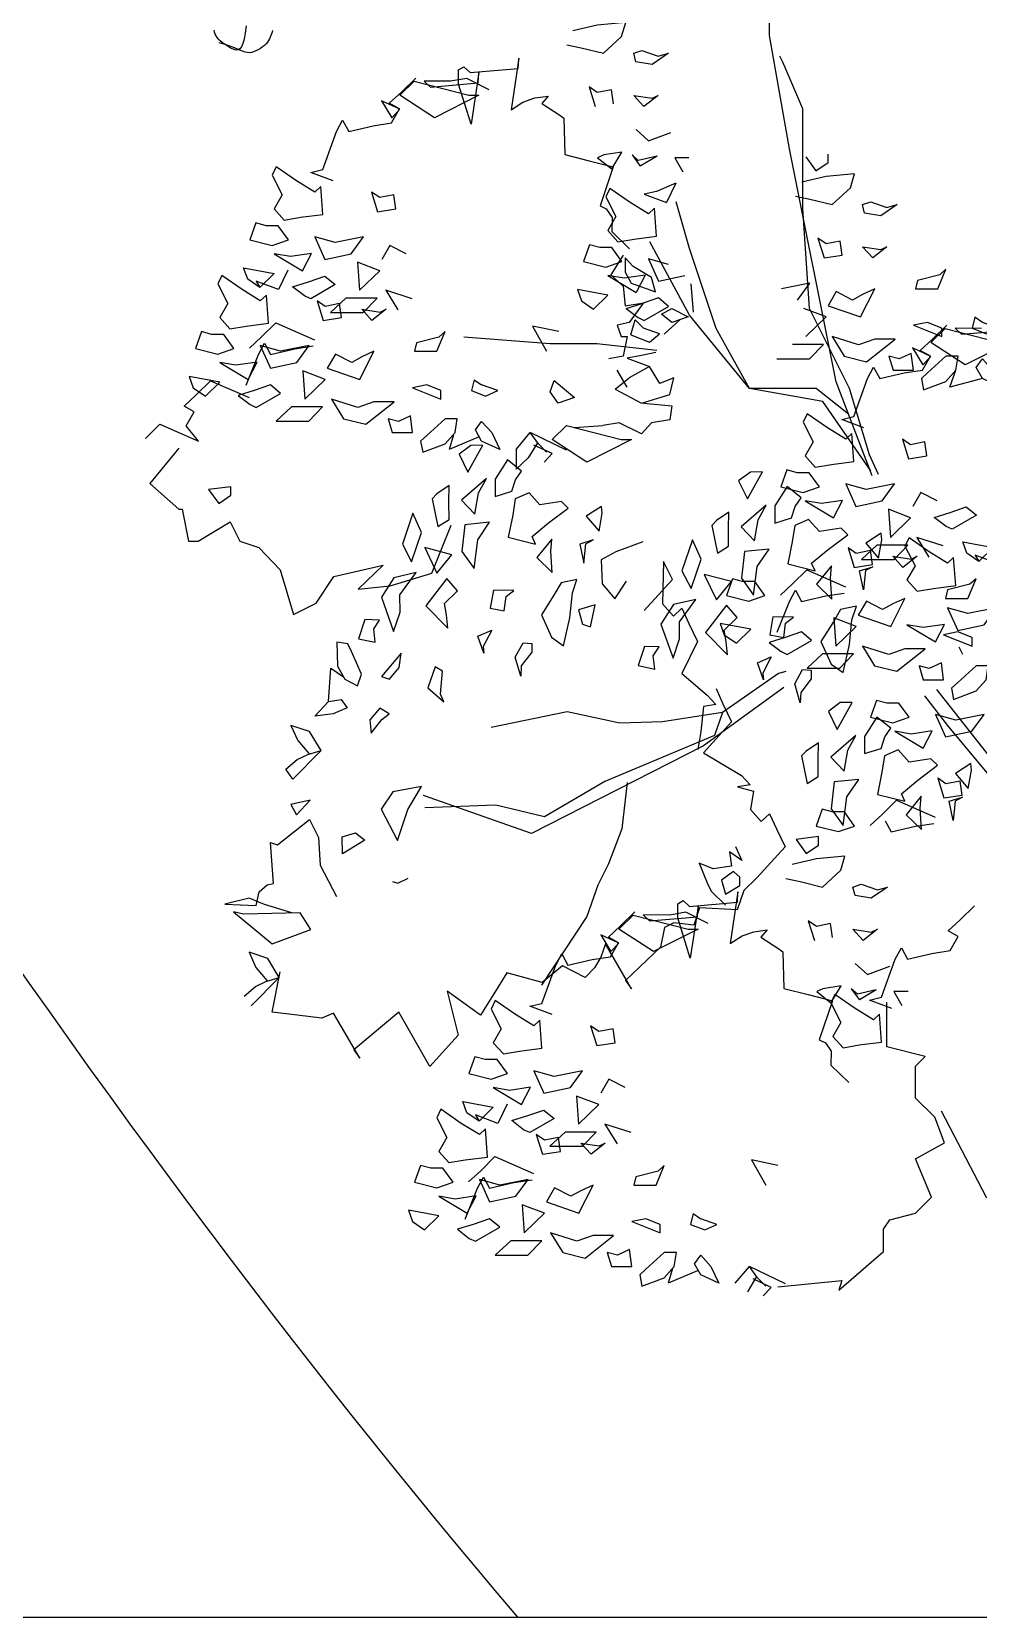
# Model space of a CAD drawing. Header units: metres. Extents: x 10 to 239, y 2 to 253.
# Drawn here: x 94.63 to 100.3, y 8.17 to 17.69 of the extents above; entities that cross this region are included whole.
import ezdxf

# ---------------------------------------------------------------- set-up
doc = ezdxf.new("R2010")
doc.units = ezdxf.units.M
doc.header["$MEASUREMENT"] = 0
doc.layers.add('0marcos', color=10, linetype='Continuous', plot=False)
doc.layers.add('1', color=7, linetype='Continuous')
doc.layers.add('cot200', color=9, linetype='Continuous')
doc.layers.add('bloques ARBOLES', color=7, linetype='Continuous', true_color=0xb8d897)

# ---------------------------------------------------------------- blocks, each defined once
blk = doc.blocks.new('A$C6F4E7DED')
for p, q in [((921.3, 55.8), (922.7, 51.8)), ((922.7, 51.8), (924.1, 47.7)), ((924.1, 47.7), (925.5, 43.6)), ((925.5, 43.6), (927.2, 39.5)), ((988.7, 68.2), (990.7, 49.3)), ((990.7, 49.3), (993.3, 34.4)), ((1061.5, 38.1), (1064.4, 42.5)), ((1064.4, 42.5), (1066.6, 47.1)), ((1066.6, 47.1), (1068.1, 51.8)), ((1068.1, 51.8), (1068.9, 56.7)), ((927.2, 39.5), (929.2, 35.3)), ((929.2, 35.3), (931.6, 31.1)), ((931.6, 31.1), (934.5, 27)), ((934.5, 27), (938, 22.8)), ((938, 22.8), (942.2, 18.6)), ((942.2, 18.6), (947, 14.6)), ((947, 14.6), (952.3, 10.8)), ((952.3, 10.8), (957.9, 7.4)), ((957.9, 7.4), (963.6, 4.4)), ((963.6, 4.4), (969.4, 2.2)), ((969.4, 2.2), (975.1, 0.6)), ((975.1, 0.6), (980.6, 0)), ((980.6, 0), (985.8, 0.3)), ((985.8, 0.3), (991.2, 1.6)), ((991.2, 1.6), (997.3, 3.8)), ((993.3, 34.4), (996.4, 23.1)), ((996.4, 23.1), (1000, 15.2)), ((997.3, 3.8), (1004.6, 6.7)), ((1000, 15.2), (1004, 10.1)), ((1004, 10.1), (1008.5, 7.5)), ((1004.6, 6.7), (1013.7, 10.4)), ((1008.5, 7.5), (1013.3, 6.8)), ((1013.3, 6.8), (1018.3, 7.7)), ((1013.7, 10.4), (1025, 14.8)), ((1018.3, 7.7), (1023.4, 9.8)), ((1023.4, 9.8), (1028.7, 12.5)), ((1025, 14.8), (1039.2, 19.8)), ((1028.7, 12.5), (1034, 15.5)), ((1034, 15.5), (1039.3, 18.7)), ((1039.2, 19.8), (1056.7, 25.3)), ((1039.3, 18.7), (1044.4, 22.2)), ((1044.4, 22.2), (1049.3, 25.9)), ((1049.3, 25.9), (1053.8, 29.8)), ((1053.8, 29.8), (1057.9, 33.8)), ((1057.9, 33.8), (1061.5, 38.1))]:
    blk.add_line(p, q)
blk = doc.blocks.new('ARBOL22')
for points in [[(-0.0949, 0.3639), (-0.2008, 0.6417), (-0.3384, 1.3293), (-0.3973, 1.6633), (-0.3973, 1.9973)], [(-0.9956, 1.6358), (-0.9536, 1.6274), (-0.8878, 1.611), (-0.8339, 1.6606), (-0.8219, 1.7021), (-0.9057, 1.6938), (-0.9775, 1.6772)], [(-1.2247, 1.5036), (-1.2906, 1.5367), (-1.3385, 1.5283), (-1.4168, 1.5287), (-1.3982, 1.5111), (-1.2567, 1.5234), (-1.2549, 1.5541), (-1.2779, 1.4014), (-1.3149, 1.5203), (-1.3149, 1.5617), (-1.2991, 1.5715), (-1.2805, 1.5539), (-1.139, 1.5661), (-1.1372, 1.5969), (-1.1602, 1.4442), (-1.1249, 1.4669), (-1.0902, 1.4794), (-1.051, 1.4848), (-1.0696, 1.4628), (-1.0166, 1.4283), (-1.0047, 1.4198), (-1.0014, 1.312), (-0.93, 1.2938), (-0.8584, 1.2754), (-0.8972, 1.1604), (-0.8793, 1.1517), (-0.862, 1.1264), (-0.8629, 1.0851), (-0.8103, 1.0341)], [(-0.0758, 0.3679), (-0.1025, 0.4256), (-0.1615, 0.6221), (-0.2794, 0.8578), (-0.299, 1.1525), (-0.299, 1.4472), (-0.358, 1.5847), (-0.3671, 1.6028)], [(-1.6854, 1.2344), (-1.7513, 1.2593), (-1.7154, 1.2677), (-1.6749, 1.3804), (-1.657, 1.4135), (-1.639, 1.3804), (-1.5672, 1.397), (-1.5132, 1.4053), (-1.4893, 1.4466), (-1.5193, 1.4633), (-1.4834, 1.4964), (-1.4414, 1.5379)], [(-0.9298, 1.5115), (-0.9116, 1.4535)], [(-0.9057, 1.495), (-0.9298, 1.5115)], [(-0.8637, 1.5033), (-0.9057, 1.495)], [(-0.8578, 1.4619), (-0.8637, 1.5033)], [(-0.768, 1.4535), (-0.7978, 1.4866)], [(-0.7978, 1.4866), (-0.744, 1.4784)], [(-0.726, 1.4866), (-0.768, 1.4535)], [(-0.744, 1.4784), (-0.726, 1.4866)], [(-0.7909, 1.3857), (-0.755, 1.3526)], [(-0.755, 1.3526), (-0.6891, 1.3775)], [(-0.8868, 1.3111), (-0.9047, 1.3029)], [(-0.8328, 1.3195), (-0.8868, 1.3111)], [(-0.8627, 1.2698), (-0.8328, 1.3195)], [(-0.8029, 1.3111), (-0.7789, 1.278)], [(-0.785, 1.2946), (-0.8029, 1.3111)], [(-0.2248, 1.2886), (-0.2248, 1.3134)], [(-0.9047, 1.3029), (-0.8627, 1.2698)], [(-0.7293, 1.3073), (-0.785, 1.2946)], [(-0.7293, 1.3073), (-0.7789, 1.278)], [(-0.6771, 1.3029), (-0.6532, 1.2615)], [(-0.6351, 1.3029), (-0.6771, 1.3029)], [(-0.2907, 1.3052), (-0.2607, 1.2637)], [(-0.2607, 1.2637), (-0.2248, 1.2886)], [(-0.6736, 1.2273), (-0.731, 1.2035)], [(-0.6736, 1.2273), (-0.701, 1.1703)], [(-0.2307, 1.2472), (-0.3025, 1.2306)], [(-0.1469, 1.2555), (-0.2307, 1.2472)], [(-0.1589, 1.214), (-0.1469, 1.2555)], [(-0.8688, 1.2118), (-0.8807, 1.1869)], [(-0.8807, 1.1869), (-0.8509, 1.1289)], [(-0.8089, 1.1703), (-0.8688, 1.2118)], [(-0.755, 1.1372), (-0.8089, 1.1703)], [(-0.731, 1.2035), (-0.7669, 1.1951)], [(-0.7669, 1.1951), (-0.701, 1.1703)], [(-0.1641, 0.5456), (-0.2597, 0.6221), (-0.4563, 0.6221), (-0.5546, 0.7989), (-0.6332, 1.0346), (-0.6725, 1.1721)], [(-0.3206, 1.1892), (-0.2786, 1.1808)], [(-0.2786, 1.1808), (-0.2127, 1.1644)], [(-0.2127, 1.1644), (-0.1589, 1.214)], [(-0.1228, 1.1644), (-0.0989, 1.1726)], [(-0.0989, 1.1726), (-0.051, 1.156)], [(-0.8509, 1.1289), (-0.8748, 1.0876)], [(-0.7371, 1.1538), (-0.755, 1.1372)], [(-0.731, 1.0709), (-0.7371, 1.1538)], [(-0.1169, 1.1395), (-0.1228, 1.1644)], [(-0.069, 1.1313), (-0.1169, 1.1395)], [(-0.021, 1.1644), (-0.069, 1.1313)], [(-0.051, 1.156), (-0.021, 1.1644)], [(-0.8748, 1.0876), (-0.8448, 1.0543)], [(-1.4698, 1.0192), (-1.5178, 1.044), (-1.5418, 1.0025)], [(-0.9286, 1.0461), (-0.9466, 0.9963)], [(-0.8986, 1.0378), (-0.9286, 1.0461)], [(-0.8627, 1.0378), (-0.8986, 1.0378)], [(-0.8328, 0.9963), (-0.8627, 1.0378)], [(-0.8448, 1.0543), (-0.7968, 1.0627)], [(-0.7968, 1.0627), (-0.731, 1.0709)], [(-0.0985, 0.3784), (-0.2401, 0.5828), (-0.4563, 0.6221), (-0.6332, 0.8382), (-0.7511, 1.0543)], [(-0.2307, 1.0484), (-0.2547, 1.0649)], [(-0.2547, 1.0649), (-0.2366, 1.0069)], [(-0.1887, 1.0567), (-0.2307, 1.0484)], [(-0.1828, 1.0153), (-0.1887, 1.0567)], [(-0.1228, 1.04), (-0.069, 1.0318)], [(-0.093, 1.0069), (-0.1228, 1.04)], [(-0.051, 1.04), (-0.093, 1.0069)], [(-0.069, 1.0318), (-0.051, 1.04)], [(-0.9466, 0.9963), (-0.8807, 0.9799)], [(-0.8807, 0.9799), (-0.8328, 0.9963)], [(-0.8296, 1.0151), (-0.8655, 0.9571)], [(-0.7996, 0.982), (-0.8236, 1.0069)], [(-0.8236, 1.0069), (-0.8236, 0.9654)], [(-0.6951, 0.9881), (-0.755, 1.0047)], [(-0.755, 1.0047), (-0.725, 0.9384)], [(-0.2366, 1.0069), (-0.1828, 1.0153)], [(-1.8186, 0.9706), (-1.8459, 0.9136), (-1.9118, 0.9385), (-1.9012, 0.9198), (-1.9371, 0.9445), (-1.949, 0.9778), (-1.8592, 0.9612), (-1.9012, 0.9198)], [(-0.8748, 0.955), (-0.7909, 0.9052)], [(-0.8268, 0.9468), (-0.8748, 0.955)], [(-0.8655, 0.9571), (-0.8296, 0.924)], [(-0.7646, 0.9563), (-0.8268, 0.9468)], [(-0.8236, 0.9654), (-0.8057, 0.9323)], [(-0.7457, 0.9489), (-0.7996, 0.982)], [(-0.7646, 0.9563), (-0.7909, 0.9052)], [(-0.7337, 0.9074), (-0.7457, 0.9489)], [(-0.725, 0.9384), (-0.6471, 0.955)], [(-1.4519, 0.8866), (-1.5298, 0.9114), (-1.4939, 0.8535)], [(-0.8748, 0.897), (-0.9645, 0.9136)], [(-0.9645, 0.9136), (-0.9527, 0.8804)], [(-0.9168, 0.8557), (-0.8748, 0.897)], [(-0.8296, 0.924), (-0.8236, 0.866)], [(-0.8057, 0.9323), (-0.7337, 0.9074)], [(-0.6292, 0.9301), (-0.6232, 0.8473)], [(-0.2786, 0.9325), (-0.3625, 0.9158)], [(-0.3145, 0.8827), (-0.2786, 0.9325)], [(-0.2007, 0.9076), (-0.2248, 0.8661)], [(-0.1528, 0.8827), (-0.2007, 0.9076)], [(-0.1228, 0.8994), (-0.1528, 0.8827)], [(-0.1289, 0.833), (-0.0869, 0.9158)], [(-0.0869, 0.9158), (-0.1228, 0.8994)], [(-0.9527, 0.8804), (-0.9168, 0.8557)], [(-0.8236, 0.866), (-0.7698, 0.8743)], [(-0.8201, 0.8576), (-0.773, 0.8721)], [(-0.8201, 0.8576), (-0.785, 0.8308)], [(-0.7698, 0.8743), (-0.8116, 0.8163)], [(-0.725, 0.8888), (-0.773, 0.8721)], [(-0.7669, 0.8224), (-0.6951, 0.8639)], [(-0.6951, 0.8639), (-0.725, 0.8888)], [(-0.7158, 0.8412), (-0.6858, 0.8578)], [(-0.6858, 0.8578), (-0.6378, 0.8329)], [(-0.2307, 0.833), (-0.2966, 0.8578)], [(-0.2248, 0.8661), (-0.1289, 0.833)], [(0.2282, 0.7991), (0.1499, 0.7996), (0.1685, 0.7819), (0.31, 0.7942)], [(-1.932, 0.7409), (-1.8961, 0.774), (-1.8541, 0.8155), (-1.7403, 0.7657)], [(-1.0973, 0.806), (-1.0553, 0.7314)], [(-1.0194, 0.7894), (-1.0973, 0.806)], [(-0.8116, 0.8163), (-0.8475, 0.8081)], [(-0.8475, 0.8081), (-0.8357, 0.775)], [(-0.8065, 0.7801), (-0.7937, 0.8247)], [(-0.7698, 0.7998), (-0.7937, 0.8247)], [(-0.785, 0.8308), (-0.7669, 0.8224)], [(-0.7218, 0.7832), (-0.7698, 0.7998)], [(-0.6858, 0.8163), (-0.7158, 0.8412)], [(-0.6626, 0.8239), (-0.7082, 0.7817)], [(-0.6378, 0.8329), (-0.6858, 0.8163)], [(-0.2907, 0.775), (-0.2307, 0.833)], [(-0.1188, 0.5053), (-0.1846, 0.5302), (-0.1487, 0.5386), (-0.1082, 0.6513), (-0.0903, 0.6844), (-0.0723, 0.6513), (-0.0005, 0.6679), (0.0535, 0.6761), (0.0774, 0.7175), (0.0474, 0.7341), (0.0833, 0.7672), (0.1253, 0.8087)], [(-1.9416, 0.6311), (-1.9057, 0.7222), (-1.8878, 0.7553)], [(-1.8878, 0.7553), (-1.8698, 0.7222)], [(-0.7299, 0.7336), (-0.9068, 0.7533), (-1.0444, 0.7533), (-1.2999, 0.7729)], [(-0.8357, 0.775), (-0.8175, 0.775)], [(-0.8175, 0.775), (-0.8296, 0.717)], [(-0.8065, 0.7801), (-0.7517, 0.7583)], [(-0.7517, 0.7583), (-0.7218, 0.7832)], [(-0.2386, 0.7516), (-0.33, 0.7516)], [(-0.2791, 0.7094), (-0.2386, 0.7516)], [(-0.1348, 0.7501), (-0.2127, 0.775)], [(-0.2127, 0.775), (-0.1768, 0.717)], [(-0.0869, 0.7668), (-0.1348, 0.7501)], [(-0.111, 0.7006), (-0.0271, 0.7668)], [(-0.0271, 0.7668), (-0.0869, 0.7668)], [(-1.8698, 0.7222), (-1.798, 0.7388)], [(-1.798, 0.7388), (-1.744, 0.7471)], [(-0.8296, 0.717), (-0.8716, 0.7088)], [(-0.7753, 0.7194), (-0.8171, 0.711)], [(-0.8171, 0.711), (-0.7512, 0.6862)], [(-0.7333, 0.7277), (-0.7753, 0.7194)], [(-0.3756, 0.7094), (-0.2791, 0.7094)], [(-0.1768, 0.717), (-0.111, 0.7006)], [(-0.0451, 0.717), (-0.0331, 0.6757)], [(-0.0151, 0.7088), (-0.0451, 0.717)], [(0.0208, 0.7254), (-0.0151, 0.7088)], [(0.0269, 0.6757), (0.0208, 0.7254)], [(0.2305, 0.6508), (0.2125, 0.6839), (0.2305, 0.7088), (0.2605, 0.6757), (0.2843, 0.6259), (0.2305, 0.6508), (0.1346, 0.6259), (0.1526, 0.6757), (0.1587, 0.717), (0.1226, 0.717), (0.0687, 0.6674), (0.0508, 0.6508), (0.0567, 0.6177), (0.1226, 0.6426), (0.1526, 0.6757)], [(-0.8175, 0.6259), (-0.8475, 0.6755)], [(-0.7512, 0.6862), (-0.8112, 0.6531)], [(-0.7212, 0.6366), (-0.7512, 0.6862)], [(-0.0331, 0.6757), (0.0269, 0.6757)], [(-2.2385, 0.4745), (-2.1965, 0.516), (-2.0827, 0.4663), (-2.1185, 0.5118), (-2.0946, 0.5531), (-2.1246, 0.5697), (-2.0887, 0.6028), (-2.0467, 0.6443), (-1.9329, 0.5946)], [(-1.2693, 0.6474), (-1.277, 0.6155)], [(-1.277, 0.6155), (-1.235, 0.599)], [(-1.2693, 0.6474), (-1.2471, 0.6321)], [(-1.1991, 0.6155), (-1.2471, 0.6321)], [(-1.235, 0.599), (-1.1991, 0.6155)], [(-1.0447, 0.6117), (-1.0327, 0.6448)], [(-1.0208, 0.5786), (-1.0447, 0.6117)], [(-1.0327, 0.6448), (-0.9729, 0.5951)], [(-0.853, 0.62), (-0.8112, 0.6531)], [(-0.853, 0.62), (-0.7753, 0.5786)], [(-0.6794, 0.6531), (-0.7212, 0.6366)], [(-0.6914, 0.6035), (-0.6794, 0.6531)], [(-0.9729, 0.5951), (-1.0208, 0.5786)], [(-0.7753, 0.5786), (-0.6914, 0.6035)], [(-0.7692, 0.5786), (-0.6853, 0.5702)], [(-0.6853, 0.5702), (-0.6914, 0.5289)], [(-1.265, 0.4995), (-1.2471, 0.5244)], [(-1.2471, 0.5244), (-1.2171, 0.4913)], [(-0.8411, 0.5206), (-0.8891, 0.5122)], [(-0.7753, 0.4875), (-0.8411, 0.5206)], [(-0.7453, 0.5206), (-0.7753, 0.4875)], [(-0.6914, 0.5289), (-0.7453, 0.5206)], [(-1.3302, 0.4853), (-1.3429, 0.4415)], [(-1.2541, 0.4794), (-1.3429, 0.4415)], [(-1.2471, 0.4664), (-1.265, 0.4995)], [(-1.2171, 0.4913), (-1.1932, 0.4415)], [(-1.1453, 0.4415), (-1.1033, 0.4913)], [(-1.0794, 0.4582), (-1.1033, 0.4913)], [(-0.9969, 0.4397), (-1.1033, 0.4913)], [(-1.0388, 0.4709), (-0.9968, 0.5122)], [(-0.937, 0.4047), (-1.0388, 0.4709)], [(-0.9968, 0.5122), (-0.8351, 0.4709)], [(-0.9729, 0.5061), (-0.8891, 0.5122)], [(-0.8052, 0.4709), (-0.937, 0.4047)], [(-0.8351, 0.4709), (-0.8052, 0.4709)], [(-2.1403, 0.4452), (-2.2254, 0.3413), (-2.1403, 0.2657), (-2.1308, 0.2657), (-2.1119, 0.1713), (-2.0836, 0.1713), (-1.9891, 0.2279), (-1.9607, 0.1713), (-1.904, 0.1524), (-1.8413, 0.0868), (-1.8016, -0.0454), (-1.7355, -0.0123), (-1.6826, 0.067), (-1.5372, 0.1), (-1.611, 0.0296), (-1.5165, 0.039), (-1.3937, 0.0768), (-1.337, 0.2185)], [(-1.1932, 0.4415), (-1.2471, 0.4664)], [(-1.1453, 0.4415), (-1.1453, 0.3835)], [(-1.0824, 0.4613), (-1.1094, 0.4167)], [(-1.0388, 0.4296), (-1.0927, 0.4543)], [(-1.0553, 0.4333), (-1.0794, 0.4582)], [(-1.0627, 0.4047), (-1.0388, 0.4296)], [(-1.1453, 0.3835), (-1.1094, 0.4167)], [(0.0968, 0.29), (0.0489, 0.3149), (0.0249, 0.2734)], [(-0.7711, 0.1694), (-0.8511, 0.1394), (-0.8939, 0.1159), (-0.8913, 0.0456), (-0.8538, 0.0013), (-0.819, 0.0529)], [(0.1148, 0.1574), (0.0369, 0.1823), (0.0728, 0.1243)], [(0.3029, 0.1617), (0.2755, 0.1047), (0.2096, 0.1296), (0.2203, 0.111), (0.1844, 0.1357), (0.1725, 0.169), (0.2623, 0.1523), (0.2203, 0.111)], [(-0.7674, -0.0338), (-0.684, 0.0583), (-0.7099, 0.1113), (-0.7128, -0.0143), (-0.6812, -0.0501), (-0.6559, -0.027), (-0.636, -0.0716), (-0.61, -0.1246), (-0.656, -0.22), (-0.5811, -0.283), (-0.5555, -0.3106), (-0.5926, -0.3171), (-0.5997, -0.3904), (-0.6091, -0.4443)], [(-0.3653, 0.0117), (-0.3294, 0.0448), (-0.2874, 0.0863), (-0.1736, 0.0366)], [(-0.3749, -0.098), (-0.339, -0.007), (-0.3211, 0.0261)], [(-0.3211, 0.0261), (-0.3031, -0.007)], [(-0.3031, -0.007), (-0.2313, 0.0097)], [(-0.2313, 0.0097), (-0.1773, 0.0179)], [(0.1727, -0.1638), (0.1623, -0.1417)], [(-1.6986, -0.3025), (-1.6916, -0.2037), (-1.6541, -0.2296)], [(-0.3497, -0.2135), (-0.3706, -0.2193), (-0.5363, -0.3345), (-0.5603, -0.4025), (-0.8832, -0.5386), (-1.0617, -0.6423), (-1.205, -0.6077), (-1.4148, -0.6158)], [(-0.5551, -0.2641), (-0.5351, -0.3087), (-0.5092, -0.3617), (-0.5926, -0.4537), (-0.4803, -0.5201), (-0.4546, -0.5477), (-0.4917, -0.5541), (-0.4445, -0.5667), (-0.454, -0.6206), (-0.4224, -0.6564), (-0.3971, -0.6333), (-0.3771, -0.6778), (-0.3511, -0.7309), (-0.4345, -0.8229), (-0.4734, -0.8604), (-0.4925, -0.9173), (-0.6041, -0.9112), (-0.6213, -0.9624), (-0.68, -0.9552), (-0.7071, -0.9687), (-0.7193, -1.0275), (-0.8221, -1.1255), (-0.8043, -1.1506), (-0.8817, -1.017), (-0.8951, -1.0568), (-0.9143, -1.0882), (-0.9415, -1.117), (-1.0083, -1.082), (-1.057, -1.1225), (-1.0686, -1.1313), (-1.1726, -1.1026), (-1.2111, -1.1654), (-1.2498, -1.2283), (-1.3483, -1.1572), (-1.3165, -1.287), (-1.3999, -1.379), (-1.491, -1.2187), (-1.6242, -1.3301), (-1.6064, -1.3552), (-1.6838, -1.2216), (-1.7184, -1.2364), (-1.7915, -1.2279), (-1.8649, -1.2192), (-1.8417, -1.1)], [(-0.3553, -0.2607), (-0.5919, -0.433), (-1.0999, -0.6914), (-1.4181, -0.5798)], [(0.0955, -0.2667), (0.3885, -0.6389), (0.7185, -0.7382), (1.0902, -0.6989), (1.7287, -0.836)], [(0.0601, -0.2856), (0.1301, -0.3773), (0.2543, -0.5256), (0.3747, -0.669), (0.5514, -0.7291), (0.9606, -0.7594), (1.1512, -1.2067), (1.2148, -1.3558), (1.3427, -1.5344)], [(-1.7208, -0.4467), (-1.8036, -0.5311), (-1.8243, -0.5023), (-1.791, -0.4736), (-1.7598, -0.4588), (-1.7208, -0.4467), (-1.7546, -0.391), (-1.8095, -0.3726), (-1.7896, -0.4171), (-1.7559, -0.457)], [(-0.5363, -0.3345), (-0.7129, -0.3623), (-0.8393, -0.3665), (-0.9941, -0.3327), (-1.2186, -0.3785)], [(-0.8176, -0.541), (-0.8334, -0.6781), (-0.8722, -0.7816), (-0.9038, -0.844), (-0.9365, -0.9367), (-1.0706, -1.1395)], [(-0.1007, -0.6685), (-0.0648, -0.6354), (-0.0228, -0.5938), (0.0911, -0.6436)], [(-1.8073, -0.9263), (-1.8876, -0.9015), (-1.9325, -0.8825), (-2.0041, -0.9), (-1.9124, -0.9039), (-1.9031, -0.8636), (-1.88, -0.8434), (-1.8605, -0.8395), (-1.8696, -0.7184), (-1.8495, -0.7256), (-1.7543, -0.6502), (-1.7285, -0.7032), (-1.7228, -0.7854), (-1.6751, -0.8774)], [(-0.0565, -0.654), (-0.0385, -0.6871)], [(-0.0385, -0.6871), (0.0333, -0.6705)], [(0.0333, -0.6705), (0.0873, -0.6623)], [(-0.4976, -0.7297), (-0.4796, -0.7711), (-0.5155, -0.7462), (-0.5096, -0.7877), (-0.5634, -0.796), (-0.6053, -0.7795), (-0.5814, -0.8375), (-0.5694, -0.8622), (-0.5275, -0.9037)], [(-0.3491, -0.825), (-0.3071, -0.8334), (-0.2412, -0.8499), (-0.1873, -0.8003), (-0.1753, -0.7588), (-0.2591, -0.767), (-0.331, -0.7837)], [(-1.51, -0.8334), (-1.4942, -0.8387), (-1.4632, -0.8239)], [(-0.5781, -0.9573), (-0.644, -0.9242), (-0.6919, -0.9326), (-0.7702, -0.9321), (-0.7516, -0.9498), (-0.6101, -0.9375), (-0.6083, -0.9068), (-0.6314, -1.0595), (-0.6683, -0.9405), (-0.6683, -0.8992), (-0.6525, -0.8894), (-0.6339, -0.907), (-0.4924, -0.8947), (-0.4906, -0.864), (-0.5137, -1.0167), (-0.4783, -0.994), (-0.4437, -0.9815), (-0.4045, -0.976), (-0.423, -0.998), (-0.37, -1.0326), (-0.3582, -1.0411), (-0.3548, -1.1489), (-0.2834, -1.1671), (-0.2118, -1.1854), (-0.2507, -1.3005), (-0.2327, -1.3092), (-0.2154, -1.3344), (-0.2164, -1.3758), (-0.1637, -1.4268)], [(-1.0389, -1.2264), (-1.1048, -1.2016), (-1.0689, -1.1932), (-1.0283, -1.0804), (-1.0104, -1.0473), (-0.9924, -1.0804), (-0.9206, -1.0638), (-0.8666, -1.0556), (-0.8427, -1.0142), (-0.8727, -0.9976), (-0.8368, -0.9645), (-0.7948, -0.923)], [(-0.0369, -1.2083), (-0.1028, -1.1835), (-0.0669, -1.1751), (-0.0264, -1.0623), (-0.0085, -1.0292), (0.0095, -1.0623), (0.0813, -1.0457), (0.1353, -1.0375), (0.1592, -0.9961), (0.1292, -0.9795), (0.1651, -0.9464), (0.2071, -0.9049)], [(-0.2832, -0.9494), (-0.2651, -1.0073)], [(-0.2591, -0.9658), (-0.2832, -0.9494)], [(-0.2171, -0.9576), (-0.2591, -0.9658)], [(-0.2112, -0.9989), (-0.2171, -0.9576)], [(-0.1214, -1.0073), (-0.1513, -0.9742)], [(-0.1513, -0.9742), (-0.0974, -0.9825)], [(-0.0794, -0.9742), (-0.1214, -1.0073)], [(-0.0974, -0.9825), (-0.0794, -0.9742)], [(-1.927, -1.2008), (-1.8443, -1.1164), (-1.8781, -1.0607), (-1.933, -1.0422), (-1.9131, -1.0868), (-1.8794, -1.1266)], [(-0.1444, -1.0752), (-0.1084, -1.1083)], [(-1.9478, -1.1719), (-1.9145, -1.1433), (-1.8833, -1.1285), (-1.8443, -1.1164)], [(-0.1084, -1.1083), (-0.0426, -1.0834)], [(-0.2402, -1.1498), (-0.2582, -1.158)], [(-0.2582, -1.158), (-0.2162, -1.1911)], [(-0.1862, -1.1414), (-0.2402, -1.1498)], [(-0.2162, -1.1911), (-0.1862, -1.1414)], [(-0.1384, -1.1662), (-0.1564, -1.1498)], [(-0.1564, -1.1498), (-0.1323, -1.1829)], [(-0.0828, -1.1536), (-0.1384, -1.1662)], [(-0.0828, -1.1536), (-0.1323, -1.1829)], [(0.0115, -1.158), (-0.0305, -1.158)], [(-0.0305, -1.158), (-0.0067, -1.1993)], [(-0.373, -2.0299), (-0.184, -2.011), (-0.1934, -2.0393), (-0.0611, -1.9259), (-0.0611, -1.8598), (-0.0422, -1.8315), (0.0334, -1.8126), (0.0807, -1.7653), (0.0334, -1.652), (0.1185, -1.6047), (0.0901, -1.5292), (0.0334, -1.4725), (0.0334, -1.378), (0.0618, -1.3497), (-0.0516, -1.3213), (-0.0516, -1.1891)], [(-0.8233, -1.4417), (-0.8712, -1.4168), (-0.8952, -1.4583)], [(-1.172, -1.4903), (-1.1994, -1.5473), (-1.2653, -1.5224), (-1.2546, -1.541), (-1.2905, -1.5163), (-1.3024, -1.483), (-1.2126, -1.4997), (-1.2546, -1.541)], [(0.109, -1.5103), (0.2413, -1.7653), (0.2791, -1.7748), (0.3453, -1.7276), (0.3453, -1.8598), (0.3736, -1.8976), (0.5627, -1.8031), (0.5627, -1.8882), (0.7895, -1.652), (0.7706, -1.6142), (0.78, -1.5953)], [(-0.8053, -1.5743), (-0.8832, -1.5494), (-0.8473, -1.6074)], [(-1.2854, -1.72), (-1.2495, -1.6869), (-1.2075, -1.6454), (-1.0937, -1.6951)], [(-0.3729, -1.6715), (-0.4508, -1.6548)], [(-0.4508, -1.6548), (-0.4088, -1.7294)], [(-1.2951, -1.8298), (-1.2591, -1.7387), (-1.2412, -1.7056)], [(-1.2412, -1.7056), (-1.2232, -1.7387)], [(-1.2232, -1.7387), (-1.1514, -1.722)], [(-1.1514, -1.722), (-1.0974, -1.7138)], [(-0.6227, -1.8134), (-0.6305, -1.8454)], [(-0.6227, -1.8134), (-0.6005, -1.8288)], [(-0.6305, -1.8454), (-0.5885, -1.8619)], [(-0.5526, -1.8454), (-0.6005, -1.8288)], [(-0.5885, -1.8619), (-0.5526, -1.8454)], [(-0.6185, -1.9614), (-0.6005, -1.9365)], [(-0.6005, -1.9945), (-0.6185, -1.9614)], [(-0.6005, -1.9365), (-0.5705, -1.9696)], [(-0.6837, -1.9755), (-0.6964, -2.0193)], [(-0.6076, -1.9814), (-0.6964, -2.0193)], [(-0.5466, -2.0193), (-0.6005, -1.9945)], [(-0.5705, -1.9696), (-0.5466, -2.0193)], [(-0.4987, -2.0193), (-0.4567, -1.9696)], [(-0.4358, -1.9996), (-0.4628, -2.0442)], [(-0.3503, -2.0211), (-0.4567, -1.9696)], [(-0.4328, -2.0027), (-0.4567, -1.9696)], [(-0.3922, -2.0313), (-0.4461, -2.0066)], [(-0.4088, -2.0276), (-0.4328, -2.0027)], [(-0.4161, -2.0562), (-0.3922, -2.0313)]]:
    blk.add_lwpolyline(points)
for points in [[(-0.7739, 1.6192), (-0.726, 1.6026), (-0.696, 1.611), (-0.744, 1.5779), (-0.7919, 1.5861), (-0.7978, 1.611)], [(-1.2845, 1.4869), (-1.2547, 1.4869), (-1.3864, 1.4207), (-1.4882, 1.4869), (-1.4462, 1.5283)], [(-1.4882, 1.4456), (-1.5421, 1.4703), (-1.5121, 1.4207)], [(-1.8353, 1.1931), (-1.8592, 1.1518), (-1.8292, 1.1185), (-1.7813, 1.1269), (-1.7154, 1.1351), (-1.7215, 1.218), (-1.7395, 1.2013), (-1.7933, 1.2344), (-1.8533, 1.2759), (-1.8651, 1.2511)], [(-1.5057, 1.1931), (-1.5477, 1.1849), (-1.5718, 1.2013), (-1.5537, 1.1434), (-1.4998, 1.1518)], [(-1.9131, 1.1102), (-1.931, 1.0605), (-1.8651, 1.044), (-1.8172, 1.0605), (-1.8472, 1.102), (-1.8831, 1.102)], [(-1.6316, 1.0192), (-1.5957, 1.0689), (-1.6795, 1.0523), (-1.7395, 1.0689), (-1.7095, 1.0025)], [(-1.749, 1.0205), (-1.8113, 1.0109), (-1.8592, 1.0192), (-1.7754, 0.9694)], [(-1.6077, 0.9114), (-1.5477, 0.9694), (-1.6136, 0.9943)], [(-2.0256, 0.9302), (-1.9958, 0.8722), (-2.0197, 0.8309), (-1.9897, 0.7976), (-1.9418, 0.806), (-1.8759, 0.8143), (-1.882, 0.8971), (-1.9, 0.8805), (-1.9538, 0.9136), (-2.0138, 0.9551)], [(-1.6795, 0.9281), (-1.7513, 0.8866), (-1.7694, 0.895), (-1.8045, 0.9218), (-1.7574, 0.9363), (-1.7095, 0.9529)], [(0.1046, 0.9573), (0.0388, 0.9407), (0.0328, 0.9158), (0.0987, 0.9158), (0.1226, 0.9738)], [(-1.7323, 0.8805), (-1.7142, 0.8225), (-1.6603, 0.8309), (-1.6662, 0.8722), (-1.7082, 0.864)], [(-1.5962, 0.8459), (-1.5556, 0.8881), (-1.6471, 0.8881), (-1.6927, 0.8459)], [(-1.5465, 0.8474), (-1.5286, 0.8556), (-1.5706, 0.8225), (-1.6004, 0.8556)], [(0.0687, 0.8165), (0.0269, 0.8081), (0.1107, 0.775), (0.1107, 0.7999)], [(0.2822, 0.7578), (0.312, 0.7578), (0.1802, 0.6916), (0.0785, 0.7578), (0.1205, 0.7991)], [(0.2005, 0.7999), (0.2425, 0.7834), (0.2784, 0.7999), (0.2305, 0.8165), (0.2082, 0.8318)], [(-2.0915, 0.7397), (-2.0256, 0.7232), (-1.9777, 0.7397), (-2.0077, 0.7812), (-2.0436, 0.7812), (-2.0736, 0.7894)], [(-1.4447, 0.7314), (-1.3788, 0.7314), (-1.3549, 0.7894), (-1.3729, 0.7729), (-1.4388, 0.7563)], [(-1.87, 0.6817), (-1.7921, 0.6983), (-1.7562, 0.7481), (-1.84, 0.7314), (-1.9, 0.7481)], [(-1.6065, 0.6486), (-1.5645, 0.7314), (-1.6004, 0.7149), (-1.6303, 0.6983), (-1.6783, 0.7232), (-1.7023, 0.6817)], [(0.0785, 0.7165), (0.0246, 0.7412), (0.0546, 0.6916)], [(-2.0976, 0.6237), (-2.0617, 0.599), (-2.0197, 0.6403), (-2.1095, 0.657)], [(-1.9359, 0.6486), (-1.9095, 0.6996), (-1.9718, 0.6901), (-2.0197, 0.6983)], [(-1.7682, 0.5906), (-1.7082, 0.6486), (-1.7741, 0.6734)], [(-1.9299, 0.5741), (-1.9118, 0.5657), (-1.84, 0.6072), (-1.87, 0.6321), (-1.9179, 0.6155), (-1.965, 0.601)], [(-1.3668, 0.5906), (-1.3668, 0.6155), (-1.4088, 0.6321), (-1.4506, 0.6237)], [(-1.7567, 0.525), (-1.7162, 0.5672), (-1.8076, 0.5672), (-1.8532, 0.525)], [(-1.6903, 0.5906), (-1.6544, 0.5326), (-1.5885, 0.5161), (-1.5047, 0.5824), (-1.5645, 0.5824), (-1.6124, 0.5657)], [(-1.4926, 0.5244), (-1.5226, 0.5326), (-1.5106, 0.4913), (-1.4506, 0.4913), (-1.4567, 0.541)], [(-1.4208, 0.4333), (-1.3549, 0.4582), (-1.325, 0.4913), (-1.3189, 0.5326), (-1.3549, 0.5326), (-1.4088, 0.483), (-1.4268, 0.4664)], [(-0.2686, 0.464), (-0.2925, 0.4226), (-0.2626, 0.3893), (-0.2146, 0.3977), (-0.1487, 0.406), (-0.1548, 0.4888), (-0.1728, 0.4722), (-0.2266, 0.5053), (-0.2866, 0.5468), (-0.2985, 0.5219)], [(0.0609, 0.464), (0.0189, 0.4557), (-0.0051, 0.4722), (0.013, 0.4142), (0.0669, 0.4226)], [(-1.3134, 0.4275), (-1.2876, 0.3745), (-1.2432, 0.4543), (-1.2786, 0.4537)], [(-1.1579, 0.3183), (-1.1465, 0.3523), (-1.1291, 0.3781), (-1.1706, 0.411), (-1.2072, 0.3538), (-1.2068, 0.3031)], [(-0.4886, 0.3487), (-0.4627, 0.2957), (-0.4184, 0.3755), (-0.4537, 0.3749)], [(-0.3464, 0.3811), (-0.3643, 0.3314), (-0.2985, 0.3149), (-0.2505, 0.3314), (-0.2805, 0.3729), (-0.3164, 0.3729)], [(-1.9866, 0.3318), (-2.0525, 0.3235), (-2.0225, 0.282), (-1.9866, 0.3069)], [(-1.3423, 0.3353), (-1.379, 0.3105), (-1.3927, 0.296), (-1.3762, 0.2148), (-1.3431, 0.2352), (-1.3436, 0.286)], [(-1.3065, 0.2925), (-1.2665, 0.2512), (-1.2557, 0.3133), (-1.2326, 0.3561)], [(-0.382, 0.2243), (-0.3331, 0.2395), (-0.3217, 0.2735), (-0.3043, 0.2993), (-0.3457, 0.3321), (-0.3823, 0.2749)], [(-0.0649, 0.29), (-0.029, 0.3398), (-0.1128, 0.3231), (-0.1728, 0.3398), (-0.1428, 0.2734)], [(-1.1685, 0.1828), (-1.0881, 0.1622), (-1.0981, 0.1846), (-1.0496, 0.2251), (-0.9911, 0.2687), (-1.0109, 0.2878), (-1.0754, 0.278), (-1.107, 0.3138), (-1.148, 0.296), (-1.1553, 0.2479)], [(-0.1823, 0.2913), (-0.2446, 0.2818), (-0.2925, 0.29), (-0.2087, 0.2403)], [(-1.4245, 0.1967), (-1.4499, 0.2534), (-1.4807, 0.1619), (-1.4536, 0.1101)], [(-0.8933, 0.2737), (-0.9381, 0.2444), (-0.9005, 0.2002), (-0.8913, 0.2541)], [(-0.5175, 0.2564), (-0.5541, 0.2317), (-0.5678, 0.2172), (-0.5514, 0.1359), (-0.5182, 0.1564), (-0.5187, 0.2071)], [(-0.4309, 0.2344), (-0.4078, 0.2772), (-0.4816, 0.2136), (-0.4416, 0.1724)], [(-0.1663, 0.1898), (-0.1861, 0.209), (-0.2505, 0.1992), (-0.2821, 0.235), (-0.3232, 0.2172), (-0.3305, 0.1691), (-0.3437, 0.104), (-0.2632, 0.0834), (-0.2733, 0.1057), (-0.2247, 0.1462)], [(-0.041, 0.1823), (0.0189, 0.2403), (-0.0469, 0.2651)], [(0.2131, 0.2475), (0.1413, 0.206), (0.1232, 0.2144), (0.0881, 0.2412), (0.1352, 0.2557), (0.1831, 0.2723)], [(-1.2236, 0.2267), (-1.2961, 0.2195), (-1.3051, 0.1403), (-1.2694, 0.0904), (-1.2585, 0.1752)], [(-0.0757, 0.1213), (-0.0664, 0.1752), (-0.0685, 0.1949), (-0.1133, 0.1656)], [(-1.4149, 0.152), (-1.379, 0.0767), (-1.3344, 0.1312)], [(-1.0428, 0.1406), (-1.0394, 0.1773), (-1.0839, 0.1228), (-1.0386, 0.0787)], [(-0.957, 0.1623), (-0.945, 0.106), (-0.9393, 0.1628), (-0.918, 0.1746)], [(-0.6251, 0.1746), (-0.6558, 0.0831), (-0.6288, 0.0313), (-0.5996, 0.1179)], [(-0.4803, 0.0615), (-0.4446, 0.0116), (-0.4336, 0.0964), (-0.3988, 0.1479), (-0.4712, 0.1406)], [(-0.1656, 0.1513), (-0.1475, 0.0934), (-0.0936, 0.1018), (-0.0996, 0.1431), (-0.1416, 0.1349)], [(-0.0295, 0.1167), (0.011, 0.1589), (-0.0804, 0.1589), (-0.126, 0.1167)], [(0.0022, 0.156), (0.032, 0.098), (0.0081, 0.0567), (0.0381, 0.0234), (0.086, 0.0318), (0.1519, 0.0401), (0.1458, 0.1229), (0.1279, 0.1063), (0.074, 0.1394), (0.0141, 0.1809)], [(-0.2138, -0.0001), (-0.218, 0.0618), (-0.2145, 0.0985), (-0.2591, 0.044)], [(-0.1144, 0.084), (-0.1202, 0.0272), (-0.1322, 0.0835), (-0.0931, 0.0957)], [(0.0202, 0.1182), (0.0381, 0.1265), (-0.0039, 0.0934), (-0.0337, 0.1265)], [(-1.5061, 0.0626), (-1.5427, 0.0054), (-1.5066, -0.0952), (-1.4876, -0.0385), (-1.4881, 0.0122), (-1.4397, 0.0781)], [(-1.4114, -0.0198), (-1.3463, -0.086), (-1.3504, -0.0467), (-1.3567, -0.013), (-1.3178, 0.0245), (-1.3495, 0.0605)], [(-1.0126, 0.0485), (-1.034, 0.0113), (-1.0706, -0.0459), (-1.0407, -0.1127), (-1.0052, -0.1374), (-0.9863, -0.0553), (-0.9792, 0.0181), (-0.9659, 0.0579)], [(-0.59, 0.0731), (-0.5542, -0.0022), (-0.5096, 0.0524)], [(-0.5249, 0.0105), (-0.459, -0.006), (-0.411, 0.0105), (-0.441, 0.052), (-0.4769, 0.052), (-0.5069, 0.0602)], [(0.122, 0.0023), (0.1878, 0.0023), (0.2117, 0.0602), (0.1938, 0.0438), (0.1279, 0.0271)], [(-1.1748, 0.0081), (-1.1515, 0.0256), (-1.2122, 0.0269), (-1.2214, -0.0268), (-1.1804, -0.0344)], [(-0.0398, -0.0806), (0.0022, 0.0023), (-0.0337, -0.0142), (-0.0637, -0.0308), (-0.1116, -0.006), (-0.1356, -0.0475)], [(-0.9255, -0.082), (-0.9123, -0.0169), (-0.9612, -0.0321), (-0.949, -0.0741)], [(-0.6812, -0.0163), (-0.7178, -0.0735), (-0.6818, -0.174), (-0.6627, -0.1174), (-0.6632, -0.0666), (-0.6148, -0.0007)], [(-0.5256, -0.1256), (-0.5318, -0.0918), (-0.493, -0.0543), (-0.5247, -0.0183), (-0.5866, -0.0986), (-0.5214, -0.1648)], [(-0.1878, -0.0304), (-0.2091, -0.0675), (-0.2457, -0.1247), (-0.2159, -0.1916), (-0.1804, -0.2162), (-0.1615, -0.1341), (-0.1544, -0.0607), (-0.141, -0.0209)], [(0.1579, -0.0925), (0.2358, -0.0759), (0.2717, -0.0262), (0.1878, -0.0428), (0.1279, -0.0262)], [(-1.5654, -0.0881), (-1.548, -0.0623), (-1.5911, -0.0606), (-1.6102, -0.1174), (-1.5611, -0.1275)], [(-1.2421, -0.14), (-1.24, -0.1596), (-1.258, -0.1092), (-1.2171, -0.0915)], [(-0.5309, -0.1054), (-0.495, -0.1302), (-0.453, -0.0888), (-0.5428, -0.0722)], [(-0.3499, -0.0708), (-0.3267, -0.0532), (-0.3874, -0.0519), (-0.3966, -0.1057), (-0.3555, -0.1132)], [(-0.2015, -0.1386), (-0.1416, -0.0806), (-0.2075, -0.0557)], [(0.092, -0.1256), (0.1183, -0.0746), (0.0561, -0.0841), (0.0081, -0.0759)], [(-1.6313, -0.1544), (-1.6413, -0.1321), (-1.6746, -0.1272), (-1.672, -0.1976), (-1.6502, -0.2365), (-1.6129, -0.2555), (-1.6015, -0.2213)], [(-1.0992, -0.1311), (-1.099, -0.1564), (-1.1301, -0.1965), (-1.1317, -0.2276), (-1.1478, -0.1716), (-1.1247, -0.1288)], [(-0.7662, -0.1394), (-0.7853, -0.1962), (-0.7362, -0.2063), (-0.7405, -0.167), (-0.7232, -0.1412)], [(-0.3633, -0.155), (-0.3452, -0.1634), (-0.2733, -0.1219), (-0.3033, -0.097), (-0.3512, -0.1137), (-0.3984, -0.1282)], [(-0.1236, -0.1386), (-0.0877, -0.1965), (-0.0218, -0.213), (0.062, -0.1468), (0.0022, -0.1468), (-0.0457, -0.1634)], [(0.1999, -0.1386), (0.1999, -0.1137), (0.1579, -0.097), (0.116, -0.1054)], [(-1.5427, -0.2285), (-1.5191, -0.2364), (-1.49, -0.2019), (-1.4846, -0.1596)], [(-0.4172, -0.2188), (-0.4151, -0.2384), (-0.4331, -0.1881), (-0.3923, -0.1704)], [(-0.19, -0.2041), (-0.1495, -0.1619), (-0.2409, -0.1619), (-0.2865, -0.2041)], [(-1.3844, -0.1995), (-1.4054, -0.262), (-1.358, -0.3031), (-1.3679, -0.2808), (-1.3627, -0.2131)], [(-0.2744, -0.21), (-0.2742, -0.2352), (-0.3052, -0.2754), (-0.3068, -0.3065), (-0.3229, -0.2505), (-0.2998, -0.2077)], [(0.074, -0.2048), (0.0441, -0.1965), (0.0561, -0.2379), (0.116, -0.2379), (0.1099, -0.1881)], [(0.1458, -0.2959), (0.2117, -0.271), (0.2417, -0.2379), (0.2478, -0.1965), (0.2117, -0.1965), (0.1579, -0.2461), (0.1399, -0.2627)], [(-1.7393, -0.3456), (-1.6986, -0.3025), (-1.6615, -0.296), (-1.6436, -0.3209), (-1.6846, -0.3388)], [(-1.5477, -0.3215), (-1.5767, -0.3561), (-1.5725, -0.3954), (-1.5415, -0.3552), (-1.5199, -0.339)], [(-0.2239, -0.3315), (-0.1981, -0.3845), (-0.1538, -0.3047), (-0.1891, -0.3053)], [(-0.0818, -0.2991), (-0.0997, -0.3488), (-0.0338, -0.3653), (0.0141, -0.3488), (-0.0159, -0.3073), (-0.0518, -0.3073)], [(-0.1174, -0.4559), (-0.0685, -0.4407), (-0.057, -0.4067), (-0.0397, -0.3809), (-0.0811, -0.348), (-0.1177, -0.4052)], [(0.1997, -0.3902), (0.2356, -0.3404), (0.1518, -0.357), (0.0918, -0.3404), (0.1218, -0.4068)], [(-0.1662, -0.4457), (-0.1432, -0.4029), (-0.217, -0.4666), (-0.177, -0.5078)], [(0.0823, -0.3888), (0.02, -0.3984), (-0.0279, -0.3902), (0.0559, -0.4399)], [(-0.2529, -0.4238), (-0.2895, -0.4485), (-0.3032, -0.463), (-0.2867, -0.5443), (-0.2536, -0.5238), (-0.2541, -0.473)], [(0.0984, -0.4903), (0.0786, -0.4712), (0.0141, -0.481), (-0.0175, -0.4452), (-0.0586, -0.463), (-0.0659, -0.5111), (-0.0791, -0.5762), (0.0014, -0.5968), (-0.0086, -0.5745), (0.0399, -0.534)], [(0.189, -0.5588), (0.1982, -0.505), (0.1961, -0.4853), (0.1514, -0.5146)], [(-1.5431, -0.62), (-1.4954, -0.712), (-1.4649, -0.6211), (-1.4243, -0.5526), (-1.5084, -0.5686)], [(-0.2157, -0.6187), (-0.18, -0.6686), (-0.169, -0.5838), (-0.1342, -0.5323), (-0.2066, -0.5396)], [(0.099, -0.5288), (0.1171, -0.5868), (0.171, -0.5784), (0.1651, -0.5371), (0.1231, -0.5453)], [(-1.7935, -0.637), (-1.7529, -0.5938), (-1.8094, -0.6065)], [(0.0509, -0.6803), (0.0466, -0.6184), (0.0501, -0.5817), (0.0055, -0.6362)], [(0.1502, -0.5962), (0.1445, -0.653), (0.1325, -0.5967), (0.1715, -0.5844)], [(-0.2602, -0.6697), (-0.1943, -0.6861), (-0.1464, -0.6697), (-0.1764, -0.6282), (-0.2123, -0.6282), (-0.2423, -0.6199)], [(-1.5913, -0.7114), (-1.6575, -0.7522), (-1.6579, -0.7015), (-1.6189, -0.6894)], [(-0.2532, -0.7008), (-0.3191, -0.7091), (-0.2891, -0.7506), (-0.2532, -0.7257)], [(-0.5035, -0.8042), (-0.5394, -0.8291), (-0.5275, -0.8706), (-0.4855, -0.8457), (-0.4855, -0.8208)], [(-0.1274, -0.8417), (-0.0794, -0.8583), (-0.0495, -0.8499), (-0.0974, -0.883), (-0.1453, -0.8748), (-0.1513, -0.8499)], [(-1.9786, -0.9229), (-1.8651, -1.0171), (-1.7511, -0.9755), (-1.7827, -0.9257), (-1.9496, -0.9296)], [(-0.6379, -0.9739), (-0.6081, -0.9739), (-0.7399, -1.0401), (-0.8417, -0.9739), (-0.7997, -0.9326)], [(-0.8417, -1.0153), (-0.8955, -0.9906), (-0.8655, -1.0401)], [(-0.1868, -1.2497), (-0.2107, -1.291), (-0.1807, -1.3243), (-0.1328, -1.3159), (-0.0669, -1.3076), (-0.073, -1.2248), (-0.091, -1.2414), (-0.1448, -1.2083), (-0.2048, -1.1668), (-0.2166, -1.1917)], [(-1.1888, -1.2678), (-1.2126, -1.3091), (-1.1827, -1.3424), (-1.1347, -1.334), (-1.0689, -1.3257), (-1.0749, -1.2429), (-1.0929, -1.2595), (-1.1468, -1.2264), (-1.2067, -1.1849), (-1.2186, -1.2098)], [(-0.8592, -1.2678), (-0.9012, -1.276), (-0.9252, -1.2595), (-0.9071, -1.3175), (-0.8532, -1.3091)], [(-1.2665, -1.3506), (-1.2845, -1.4004), (-1.2186, -1.4168), (-1.1706, -1.4004), (-1.2006, -1.3588), (-1.2365, -1.3588)], [(-0.985, -1.4417), (-0.9491, -1.392), (-1.0329, -1.4086), (-1.0929, -1.392), (-1.0629, -1.4583)], [(-1.1025, -1.4404), (-1.1647, -1.4499), (-1.2126, -1.4417), (-1.1288, -1.4914)], [(-0.9611, -1.5494), (-0.9012, -1.4914), (-0.9671, -1.4666)], [(-1.3791, -1.5306), (-1.3493, -1.5886), (-1.3731, -1.63), (-1.3432, -1.6632), (-1.2952, -1.6548), (-1.2294, -1.6466), (-1.2355, -1.5637), (-1.2534, -1.5804), (-1.3073, -1.5473), (-1.3672, -1.5058)], [(-1.0329, -1.5328), (-1.1048, -1.5743), (-1.1229, -1.5659), (-1.158, -1.539), (-1.1109, -1.5245), (-1.0629, -1.5079)], [(-1.0857, -1.5804), (-1.0676, -1.6384), (-1.0138, -1.63), (-1.0197, -1.5886), (-1.0617, -1.5969)], [(-0.9496, -1.615), (-0.9091, -1.5728), (-1.0005, -1.5728), (-1.0461, -1.615)], [(-0.8999, -1.6135), (-0.882, -1.6053), (-0.924, -1.6384), (-0.9538, -1.6053)], [(-1.445, -1.7212), (-1.3791, -1.7377), (-1.3311, -1.7212), (-1.3611, -1.6797), (-1.397, -1.6797), (-1.427, -1.6715)], [(-0.7982, -1.7294), (-0.7323, -1.7294), (-0.7084, -1.6715), (-0.7263, -1.6879), (-0.7922, -1.7046)], [(-1.2234, -1.7792), (-1.1455, -1.7626), (-1.1096, -1.7128), (-1.1935, -1.7294), (-1.2534, -1.7128)], [(-0.9599, -1.8123), (-0.9179, -1.7294), (-0.9538, -1.7459), (-0.9838, -1.7626), (-1.0317, -1.7377), (-1.0558, -1.7792)], [(-1.2893, -1.8123), (-1.263, -1.7612), (-1.3252, -1.7708), (-1.3731, -1.7626)], [(-1.4511, -1.8372), (-1.4152, -1.8619), (-1.3731, -1.8205), (-1.4629, -1.8039)], [(-1.1216, -1.8703), (-1.0617, -1.8123), (-1.1276, -1.7874)], [(-1.2834, -1.8867), (-1.2653, -1.8951), (-1.1935, -1.8536), (-1.2234, -1.8288), (-1.2714, -1.8454), (-1.3185, -1.8599)], [(-1.0437, -1.8703), (-1.0078, -1.9282), (-0.9419, -1.9447), (-0.8581, -1.8785), (-0.9179, -1.8785), (-0.9658, -1.8951)], [(-0.7202, -1.8703), (-0.7202, -1.8454), (-0.7622, -1.8288), (-0.8041, -1.8372)], [(-1.1101, -1.9358), (-1.0696, -1.8937), (-1.161, -1.8937), (-1.2066, -1.9358)], [(-0.8461, -1.9365), (-0.8761, -1.9282), (-0.864, -1.9696), (-0.8041, -1.9696), (-0.8102, -1.9198)], [(-0.7743, -2.0276), (-0.7084, -2.0027), (-0.6784, -1.9696), (-0.6723, -1.9282), (-0.7084, -1.9282), (-0.7622, -1.9778), (-0.7802, -1.9945)]]:
    blk.add_lwpolyline(points, close=True)
blk = doc.blocks.new('asddsd')
at = {"layer": 'bloques ARBOLES'}
for name, p, xscale, yscale, zscale in [('A$C6F4E7DED', (79.6269, 8.2581, 0.7784), -0.002370408896531757, 0.002370408896531757, 0.002370408896531757), ('ARBOL22', (81.232, 4.979, 2.4845), 2.033276188942182, 2.033276188942182, 2.033276188942182)]:
    blk.add_blockref(name, p, dxfattribs=dict(at, xscale=xscale, yscale=yscale, zscale=zscale))

msp = doc.modelspace()

# ---------------------------------------------------------------- linework, layer by layer
at = {"layer": '0marcos'}
msp.add_lwpolyline([(18.38943, 8.17099), (105.215, 8.17099), (105.215, 62.39456), (18.38943, 62.39456)], close=True, dxfattribs=at)
at = {"layer": 'cot200'}
msp.add_open_spline([(83.57738, 33.92451), (85.43068, 28.89476), (87.62816, 23.97558), (89.90867, 19.70346), (92.3573, 15.11639), (94.90166, 11.27529), (97.54056, 8.17099)], degree=3, knots=[0.53209812, 0.53209812, 0.53209812, 0.53209812, 0.8873596, 0.8873596, 0.8873596, 1.26881168, 1.26881168, 1.26881168, 1.26881168], dxfattribs=at)

# ---------------------------------------------------------------- block references
at = {"layer": '1', "lineweight": 0}
msp.add_blockref('asddsd', (18.62841, 9.30206), dxfattribs=at)

doc.saveas('drawing.dxf')
